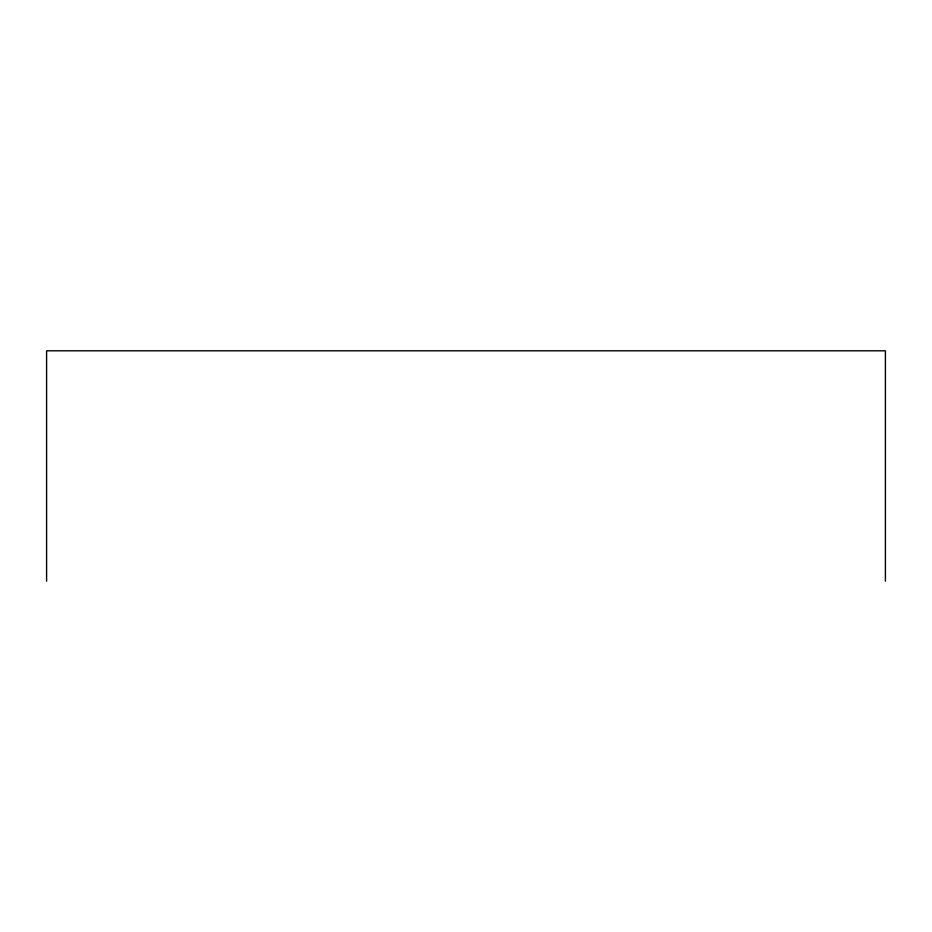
<?xml version="1.0" encoding="UTF-8"?>
<svg xmlns="http://www.w3.org/2000/svg" width="932" height="932" viewBox="0 0 932 932"><rect width="100%" height="100%" fill="white"/><g stroke="black" fill="none" stroke-linecap="round" stroke-linejoin="round"><path stroke-width="1.4" d="M885.4 581.195L885.4 350.805L46.6 350.805L46.6 581.195"/></g></svg>
